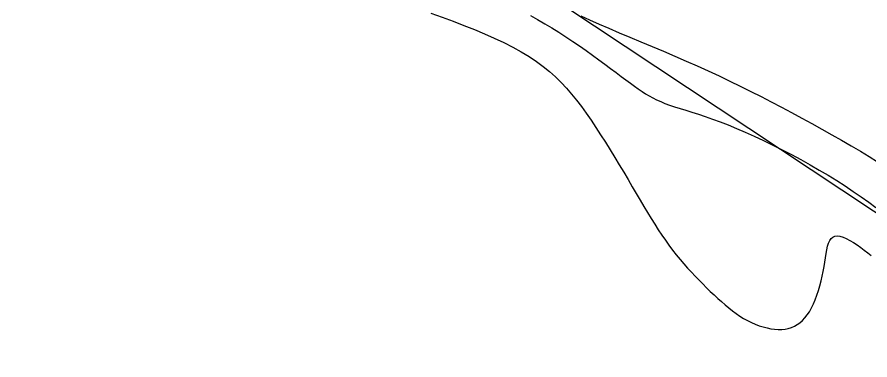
# Model space of a CAD drawing. Header units: millimetres. Extents: x 501029 to 503193, y 1805862 to 1807132.
# Drawn here: x 502051.4 to 502147.1, y 1806495.9 to 1806534.3 of the extents above; entities that cross this region are included whole.
import ezdxf

# ---------------------------------------------------------------- set-up
doc = ezdxf.new("R2010")
doc.units = ezdxf.units.MM
doc.header["$LTSCALE"] = 12
doc.header["$MEASUREMENT"] = 0
for name, color, linetype in [('3', 7, 'CONTINUOUS'), ('DM0', 7, 'CONTINUOUS'), ('DM1', 4, 'CONTINUOUS')]:
    doc.layers.add(name, color=color, linetype=linetype)

msp = doc.modelspace()

# ---------------------------------------------------------------- linework, layer by layer
at = {"layer": '3', "color": 1, "linetype": 'Continuous', "flags": 128}
msp.add_lwpolyline([(502734.468, 1805863.404), (502565.854, 1806180.86), (502440.381, 1806356.363), (502262.265, 1806436.523), (502063.939, 1806567.977), (501955.637, 1806637.827), (501772.776, 1806767.939), (501708.223, 1807014.777), (501705.574, 1807125.556)], dxfattribs=at)
at = {"layer": 'DM0'}
msp.add_lwpolyline([(502114.655, 1806534.455), (502115.644, 1806534.01), (502116.697, 1806533.548), (502117.807, 1806533.071), (502118.967, 1806532.58), (502120.167, 1806532.075), (502121.397, 1806531.56), (502122.65, 1806531.034), (502123.917, 1806530.499), (502125.188, 1806529.956), (502126.455, 1806529.406), (502127.709, 1806528.851), (502128.943, 1806528.293), (502130.157, 1806527.729), (502131.354, 1806527.161), (502132.535, 1806526.588), (502133.704, 1806526.01), (502134.861, 1806525.425), (502136.009, 1806524.835), (502137.151, 1806524.237), (502138.288, 1806523.633), (502139.423, 1806523.022), (502140.557, 1806522.403), (502141.684, 1806521.78), (502142.797, 1806521.155), (502143.891, 1806520.532), (502144.958, 1806519.914), (502145.992, 1806519.304), (502146.987, 1806518.704), (502147.935, 1806518.119)], dxfattribs=at)
at = {"layer": 'DM1'}
for points in [[(502097.838, 1806534.757), (502099.094, 1806534.31), (502100.329, 1806533.856), (502101.538, 1806533.395), (502102.715, 1806532.925), (502103.855, 1806532.447), (502104.955, 1806531.96), (502106.009, 1806531.462), (502107.012, 1806530.954), (502107.959, 1806530.434), (502108.846, 1806529.902), (502109.67, 1806529.357), (502110.436, 1806528.797), (502111.15, 1806528.221), (502111.819, 1806527.626), (502112.45, 1806527.01), (502113.048, 1806526.372), (502113.622, 1806525.71), (502114.178, 1806525.021), (502114.722, 1806524.304), (502115.261, 1806523.556), (502115.801, 1806522.778), (502116.34, 1806521.973), (502116.877, 1806521.149), (502117.411, 1806520.31), (502117.938, 1806519.464), (502118.457, 1806518.616), (502118.966, 1806517.772), (502119.464, 1806516.939), (502119.948, 1806516.121), (502120.416, 1806515.327), (502120.867, 1806514.56), (502121.302, 1806513.82), (502121.725, 1806513.107), (502122.138, 1806512.419), (502122.543, 1806511.755), (502122.943, 1806511.114), (502123.339, 1806510.495), (502123.735, 1806509.898), (502124.134, 1806509.32), (502124.536, 1806508.761), (502124.946, 1806508.22), (502125.361, 1806507.695), (502125.78, 1806507.187), (502126.203, 1806506.694), (502126.629, 1806506.215), (502127.056, 1806505.751), (502127.483, 1806505.298), (502127.91, 1806504.859), (502128.334, 1806504.43), (502128.755, 1806504.012), (502129.172, 1806503.603), (502129.586, 1806503.206), (502129.998, 1806502.821), (502130.408, 1806502.45), (502130.819, 1806502.093), (502131.231, 1806501.752), (502131.645, 1806501.429), (502132.062, 1806501.125), (502132.483, 1806500.84), (502132.91, 1806500.577), (502133.343, 1806500.336), (502133.78, 1806500.119), (502134.219, 1806499.926), (502134.658, 1806499.759), (502135.095, 1806499.618), (502135.528, 1806499.504), (502135.954, 1806499.419), (502136.372, 1806499.363), (502136.779, 1806499.337), (502137.173, 1806499.342), (502137.552, 1806499.38), (502137.916, 1806499.451), (502138.266, 1806499.556), (502138.6, 1806499.696), (502138.919, 1806499.872), (502139.223, 1806500.086), (502139.512, 1806500.337), (502139.786, 1806500.627), (502140.045, 1806500.957), (502140.289, 1806501.328), (502140.518, 1806501.74), (502140.732, 1806502.188), (502140.931, 1806502.666), (502141.116, 1806503.168), (502141.286, 1806503.69), (502141.441, 1806504.224), (502141.582, 1806504.765), (502141.708, 1806505.307), (502141.821, 1806505.845), (502141.919, 1806506.373), (502142.004, 1806506.885), (502142.082, 1806507.374), (502142.157, 1806507.836), (502142.236, 1806508.263), (502142.325, 1806508.651), (502142.43, 1806508.993), (502142.557, 1806509.284), (502142.711, 1806509.517), (502142.899, 1806509.686), (502143.127, 1806509.786), (502143.398, 1806509.812), (502143.708, 1806509.771), (502144.051, 1806509.67), (502144.42, 1806509.516), (502144.81, 1806509.318), (502145.212, 1806509.083), (502145.622, 1806508.818), (502146.032, 1806508.531), (502146.437, 1806508.23), (502146.83, 1806507.922), (502147.205, 1806507.614)], [(502109.026, 1806534.514), (502109.813, 1806534.055), (502110.604, 1806533.587), (502111.397, 1806533.108), (502112.186, 1806532.62), (502112.97, 1806532.12), (502113.744, 1806531.611), (502114.504, 1806531.095), (502115.249, 1806530.578), (502115.973, 1806530.063), (502116.674, 1806529.555), (502117.349, 1806529.06), (502117.993, 1806528.581), (502118.605, 1806528.123), (502119.18, 1806527.69), (502119.715, 1806527.288), (502120.208, 1806526.92), (502120.667, 1806526.583), (502121.099, 1806526.274), (502121.513, 1806525.991), (502121.917, 1806525.731), (502122.32, 1806525.49), (502122.731, 1806525.266), (502123.156, 1806525.055), (502123.607, 1806524.854), (502124.089, 1806524.661), (502124.611, 1806524.471), (502125.174, 1806524.281), (502125.779, 1806524.087), (502126.424, 1806523.884), (502127.112, 1806523.668), (502127.841, 1806523.434), (502128.612, 1806523.179), (502129.425, 1806522.898), (502130.281, 1806522.586), (502131.179, 1806522.24), (502132.118, 1806521.857), (502133.093, 1806521.437), (502134.098, 1806520.986), (502135.125, 1806520.505), (502136.167, 1806519.998), (502137.218, 1806519.469), (502138.272, 1806518.921), (502139.321, 1806518.357), (502140.359, 1806517.78), (502141.378, 1806517.194), (502142.374, 1806516.602), (502143.343, 1806516.005), (502144.285, 1806515.406), (502145.197, 1806514.806), (502146.079, 1806514.206), (502146.928, 1806513.609), (502147.744, 1806513.015)]]:
    msp.add_lwpolyline(points, dxfattribs=at)

doc.saveas('drawing.dxf')
